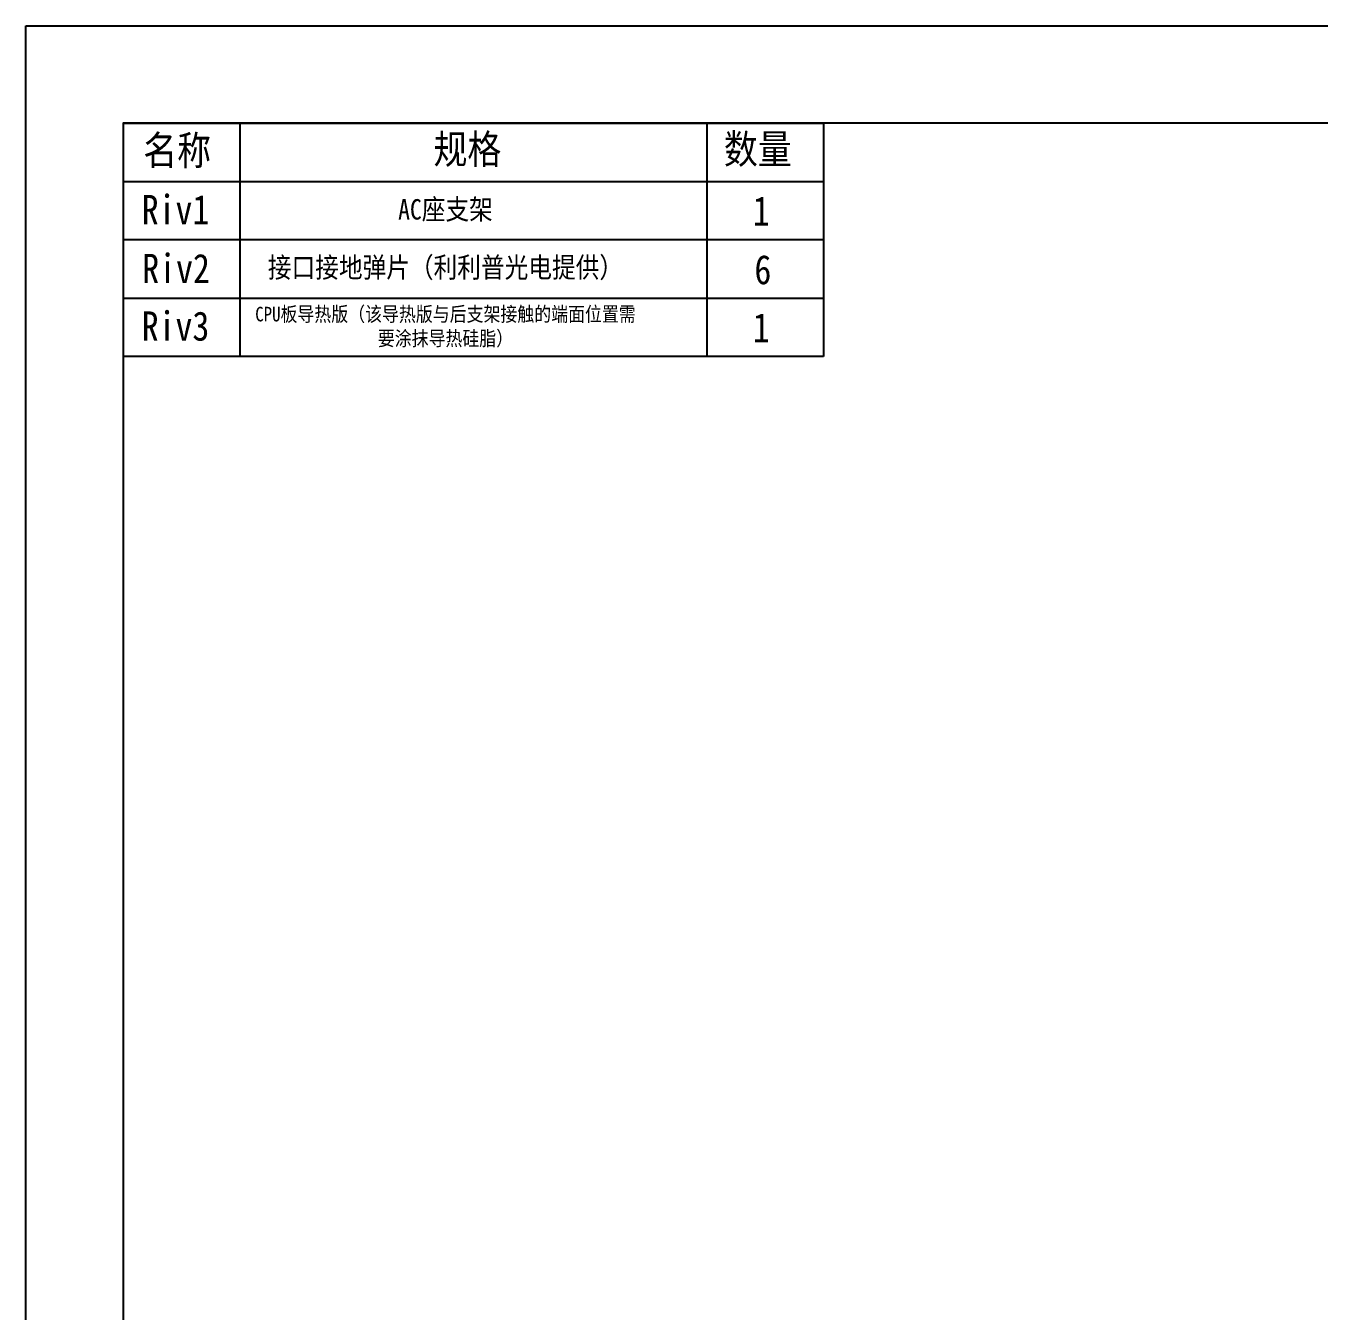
# Model space of a CAD drawing. Header units: millimetres. Extents: x 0 to 8948, y -1340 to 1100.
# Drawn here: x 4392.4 to 4724.8, y -570.3 to -239.9 of the extents above; entities that cross this region are included whole.
import ezdxf

# ---------------------------------------------------------------- set-up
doc = ezdxf.new("R2010")
doc.units = ezdxf.units.MM
doc.header["$LTSCALE"] = 85.25
doc.layers.get('0').update_dxf_attribs({"linetype": 'CONTINUOUS'})
doc.styles.get("Standard").update_dxf_attribs({"font": 'txt', "width": 0.85})

msp = doc.modelspace()

# ---------------------------------------------------------------- linework, layer by layer
at = {"color": 7, "linetype": 'Continuous'}
for p, q in [((4392.409, -1339.944), (4392.409, -239.944)), ((4392.409, -239.944), (5942.409, -239.944))]:
    msp.add_line(p, q, dxfattribs=at)
at = {"color": 7, "true_color": 0xffffff}
for p, q in [((4417.409, -264.944), (4417.409, -309.944)), ((4447.409, -264.944), (4447.409, -324.944)), ((4567.409, -264.944), (4567.409, -324.944)), ((4597.409, -264.944), (4597.409, -324.944))]:
    msp.add_line(p, q, dxfattribs=at)
at = {"color": 7, "linetype": 'Continuous'}
msp.add_lwpolyline([(4417.409, -1314.944), (5917.409, -1314.944), (5917.409, -264.944), (4417.409, -264.944)], close=True, dxfattribs=at)
at = {"color": 7, "true_color": 0xffffff}
for points in [[(4417.409, -264.944), (4597.409, -264.944)], [(4417.409, -279.944), (4597.409, -279.944)], [(4597.409, -294.944), (4417.409, -294.944)], [(4417.409, -309.944), (4597.409, -309.944)], [(4597.409, -324.944), (4417.409, -324.944)]]:
    msp.add_lwpolyline(points, dxfattribs=at)

# ---------------------------------------------------------------- texts
at = {"lineweight": -3, "char_height": 7.5163, "width": 32.26492, "attachment_point": 5}
for s, insert in [('{\\fSimSun|b0|i0|c134|p54;名称}', (4431.301, -272.361)), ('{\\fSimSun|b0|i0|c134|p54;规格}', (4505.909, -272.052)), ('{\\fSimSun|b0|i0|c134|p54;数量}', (4580.541, -272.031)), ('{\\fSimSun|b0|i0|c134|p54;Riv1}', (4430.87, -287.165)), ('{\\fSimSun|b0|i0|c134|p54;1}', (4581.448, -287.519)), ('{\\fSimSun|b0|i0|c134|p54;Riv2}', (4431.012, -302.3)), ('{\\fSimSun|b0|i0|c134|p54;6}', (4581.848, -302.651)), ('{\\fSimSun|b0|i0|c134|p54;Riv3}', (4430.87, -317.165)), ('{\\fSimSun|b0|i0|c134|p54;1}', (4581.448, -317.519))]:
    msp.add_mtext(s, dxfattribs=dict(at, insert=insert))
at = {"char_height": 5.25, "width": 100.18624, "attachment_point": 5}
for s, insert in [('{\\fSimSun|b0|i0|c134|p54;AC座支架}', (4500.264, -287.397)), ('{\\fSimSun|b0|i0|c134|p54;接口接地弹片（利利普光电提供）}', (4500.255, -302.367))]:
    msp.add_mtext(s, dxfattribs=dict(at, insert=insert))
at = {"color": 1, "insert": (4500.264, -317.397), "char_height": 3.75, "width": 100.18624, "attachment_point": 5}
msp.add_mtext('{\\fSimSun|b0|i0|c134|p54;CPU板导热版（该导热版与后支架接触的端面位置需要涂抹导热硅脂）}', dxfattribs=at)

doc.saveas('drawing.dxf')
